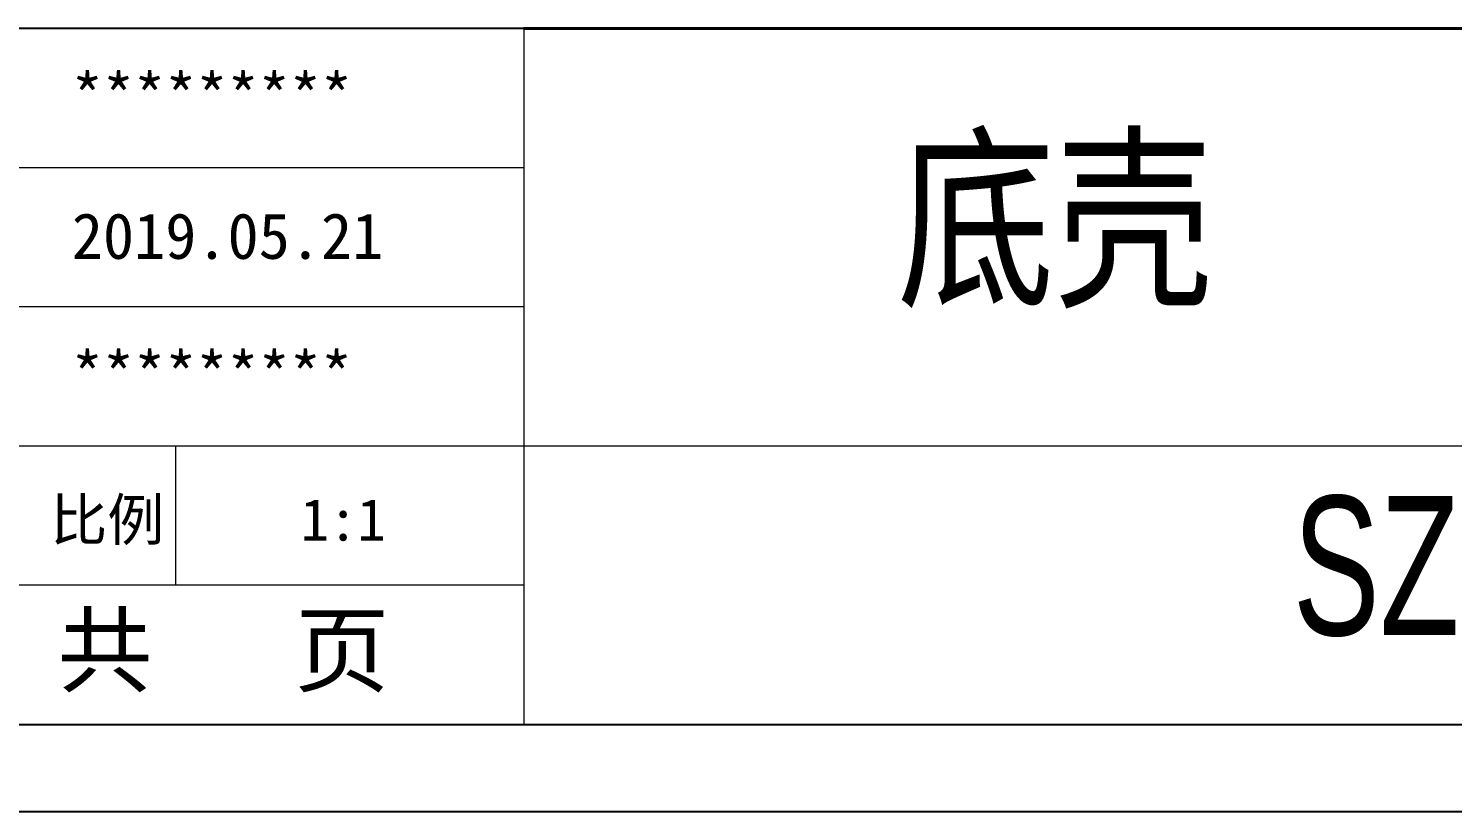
# Model space of a CAD drawing. Header units: inches. Extents: x 1153 to 4140, y 573 to 968.
# Drawn here: x 3259.2 to 3397.7, y 573 to 649.1 of the extents above; entities that cross this region are included whole.
import ezdxf

# ---------------------------------------------------------------- set-up
doc = ezdxf.new("R2010")
doc.units = ezdxf.units.IN
doc.layers.add('文字', color=81, linetype='Continuous')
doc.layers.add('粗实线', color=7, linetype='Continuous', lineweight=30)
doc.layers.add('细实线', color=3, linetype='Continuous', lineweight=9)
doc.styles.get("Standard").update_dxf_attribs({"font": 'txt', "bigfont": 'gbcbig.shx'})
doc.styles.add('宋体', font='', dxfattribs={"width": 0.8, "height": 3.5})
doc.styles.add('长仿宋', font='', dxfattribs={"width": 0.7, "height": 4})
doc.styles.get('宋体').set_extended_font_data('SimSun')
doc.styles.get('长仿宋').set_extended_font_data('SimSun')

msp = doc.modelspace()

# ---------------------------------------------------------------- linework, layer by layer
for p, q in [((3307.372, 649.144), (3205.788, 649.144)), ((3029.178, 581.422), (3510.538, 581.422)), ((3016.166, 572.957), (3519.003, 572.957))]:
    msp.add_line(p, q)
at = {"layer": '粗实线', "color": 7, "lineweight": 40}
msp.add_line((3510.538, 649.144), (3307.372, 649.144), dxfattribs=at)
at = {"layer": '细实线', "color": 7}
for p, q in [((3307.372, 649.144), (3307.372, 581.422)), ((3307.372, 635.6), (3205.788, 635.6)), ((3307.372, 622.055), (3205.788, 622.055)), ((3510.538, 608.511), (3205.788, 608.511)), ((3273.51, 608.511), (3273.51, 594.966)), ((3307.372, 594.966), (3205.788, 594.966))]:
    msp.add_line(p, q, dxfattribs=at)

# ---------------------------------------------------------------- texts
at = {"char_height": 4.45431, "width": 2531.60994, "attachment_point": 1}
for s, insert in [('{\\fSimHei|b0|i0|c134|p49;*********}', (3263.408, 644.727)), ('{\\fSimHei|b0|i0|c134|p49;2019.\\fSimHei|b0|i0|c0|p49;0\\fSimHei|b0|i0|c134|p49;5.21}', (3263.408, 631.183)), ('{\\fSimHei|b0|i0|c134|p49;*********}', (3263.408, 617.639))]:
    msp.add_mtext(s, dxfattribs=dict(at, insert=insert))
at = {"layer": '文字', "color": 0, "insert": (3335.989, 637.655), "char_height": 14.1088, "width": 180.3756, "attachment_point": 1, "style": '宋体'}
msp.add_mtext(' 底壳', dxfattribs=at)
at = {"layer": '粗实线', "insert": (3382.196, 603.661), "char_height": 13.54442, "width": 151.8873, "attachment_point": 1, "style": '长仿宋'}
msp.add_mtext('{\\fSTXinwei|b0|i0|c134|p2;SZOMK}', dxfattribs=at)
at = {"layer": '细实线', "color": 7, "attachment_point": 1}
for s, insert, char_height, width in [('{\\fSimSun|b0|i0|c134|p54;比例}', (3261.32, 603.381), 4.06333, 17.83674), ('{\\fSimSun|b0|i0|c134|p54;1:1}', (3285.658, 603.381), 4.06333, 17.83674), ('{\\fSimSun|b0|i0|c134|p54; 共   页}', (3257.409, 592.063), 6.77221, 50.79159)]:
    msp.add_mtext(s, dxfattribs=dict(at, insert=insert, char_height=char_height, width=width))

doc.saveas('drawing.dxf')
